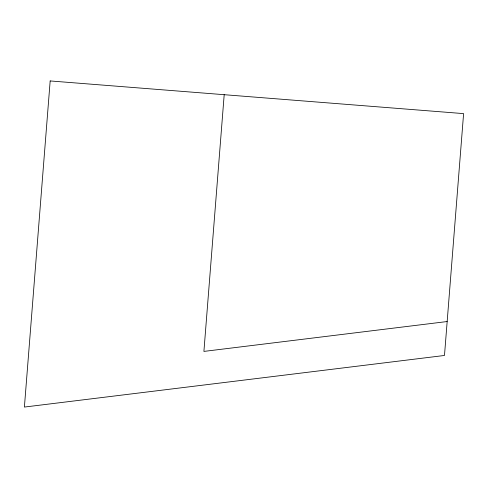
<?xml version="1.0" encoding="UTF-8"?>
<svg xmlns="http://www.w3.org/2000/svg" width="488" height="488" viewBox="0 0 488 488"><rect width="100%" height="100%" fill="white"/><g stroke="black" fill="none" stroke-linecap="round" stroke-linejoin="round"><path stroke-width="0.73" d="M224.193 94.696L203.905 351.409L447.167 321.537M50.172 80.941L24.4 407.059L444.483 355.471L463.6 113.619L50.172 80.941"/></g></svg>
